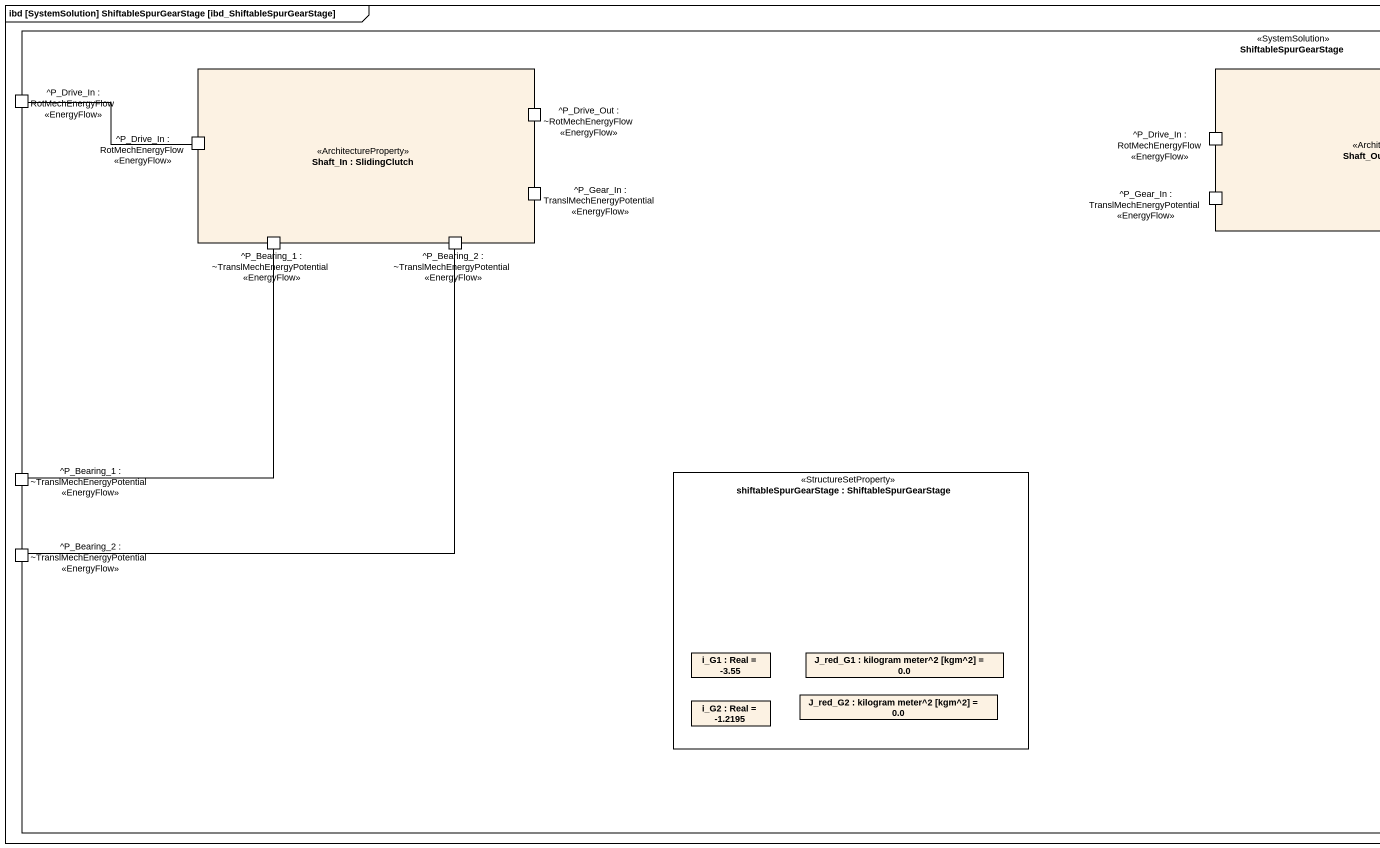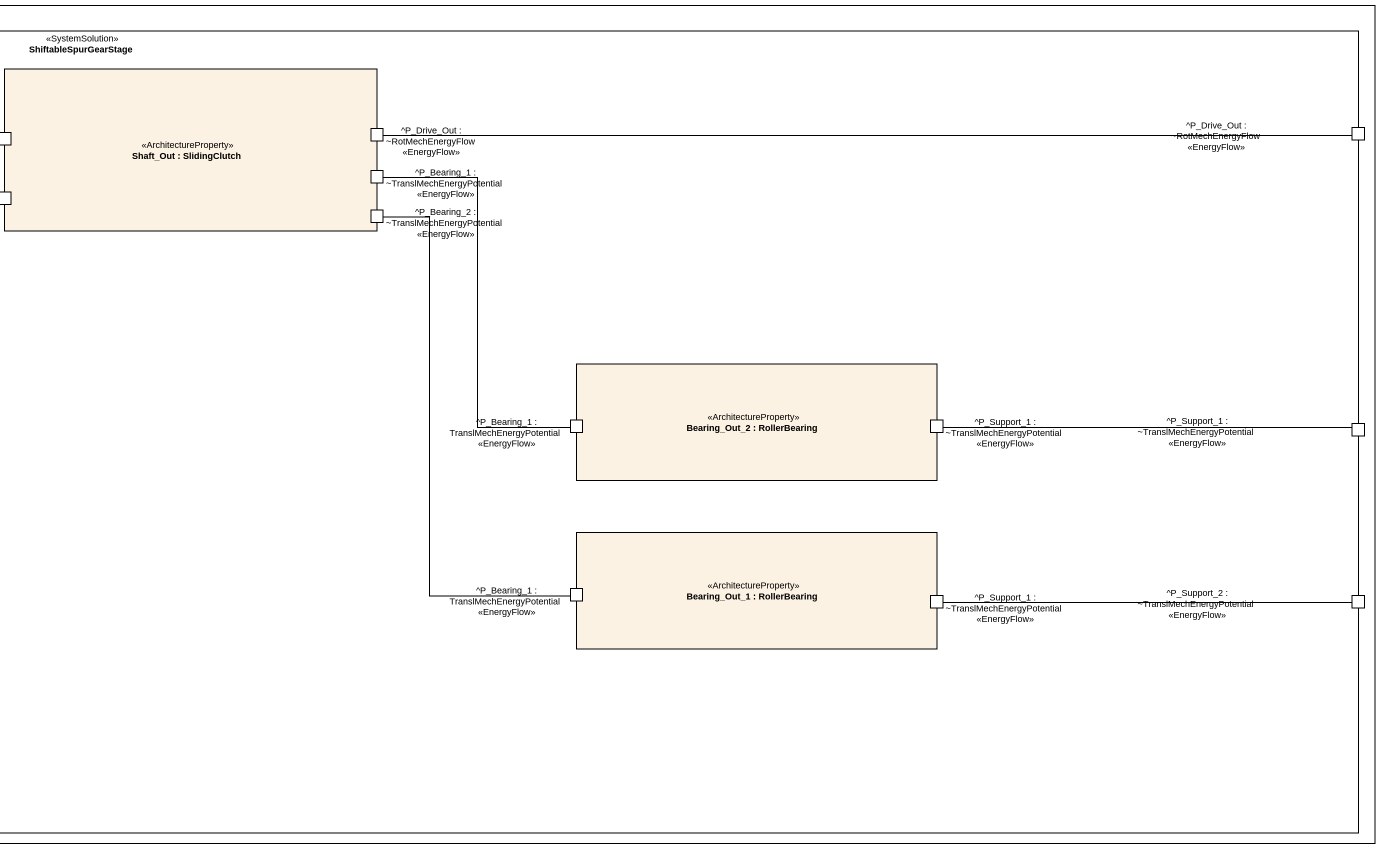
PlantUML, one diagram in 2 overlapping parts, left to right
@startuml
mainframe ibd [SystemSolution] ShiftableSpurGearStage [ibd_ShiftableSpurGearStage]
rectangle ShiftableSpurGearStage <<SystemSolution>> {
  rectangle "Shaft_In : SlidingClutch" as Shaft_In <<ArchitectureProperty>> {
    port "^P_Drive_Out : ~RotMechEnergyFlow <<EnergyFlow>>" as P_Drive_Out
    port "^P_Drive_In : RotMechEnergyFlow <<EnergyFlow>>" as P_Drive_In_2
    port "^P_Gear_In : TranslMechEnergyPotential <<EnergyFlow>>" as P_Gear_In
    port "^P_Bearing_1 : ~TranslMechEnergyPotential <<EnergyFlow>>" as P_Bearing_1_2
    port "^P_Bearing_2 : ~TranslMechEnergyPotential <<EnergyFlow>>" as P_Bearing_2
  }
  rectangle "Shaft_Out : SlidingClutch" as Shaft_Out <<ArchitectureProperty>> {
    port "^P_Drive_In : RotMechEnergyFlow <<EnergyFlow>>" as P_Drive_In_3
    port "^P_Drive_Out : ~RotMechEnergyFlow <<EnergyFlow>>" as P_Drive_Out_2
    port "^P_Gear_In : TranslMechEnergyPotential <<EnergyFlow>>" as P_Gear_In_2
    port "^P_Bearing_1 : ~TranslMechEnergyPotential <<EnergyFlow>>" as P_Bearing_1
    port "^P_Bearing_2 : ~TranslMechEnergyPotential <<EnergyFlow>>" as P_Bearing_2_2
  }
  port "^P_Drive_In : RotMechEnergyFlow <<EnergyFlow>>" as P_Drive_In
  port "^P_Drive_Out : ~RotMechEnergyFlow <<EnergyFlow>>" as P_Drive_Out_3
  rectangle "Bearing_Out_2 : RollerBearing" as Bearing_Out_2 <<ArchitectureProperty>> {
    port "^P_Bearing_1 : TranslMechEnergyPotential <<EnergyFlow>>" as P_Bearing_1_3
    port "^P_Support_1 : ~TranslMechEnergyPotential <<EnergyFlow>>" as P_Support_1
  }
  port "^P_Support_1 : ~TranslMechEnergyPotential <<EnergyFlow>>" as P_Support_1_2
  port "^P_Bearing_1 : ~TranslMechEnergyPotential <<EnergyFlow>>" as P_Bearing_1_4
  rectangle "shiftableSpurGearStage : ShiftableSpurGearStage" as shiftableSpurGearStage <<StructureSetProperty>> {
    rectangle "i_G1 : Real = -3.55" as i_G1
    rectangle "J_red_G1 : kilogram meter^2 [kgm^2] = 0.0" as J_red_G1
    rectangle "i_G2 : Real = -1.2195" as i_G2
    rectangle "J_red_G2 : kilogram meter^2 [kgm^2] = 0.0" as J_red_G2
  }
  port "^P_Bearing_2 : ~TranslMechEnergyPotential <<EnergyFlow>>" as P_Bearing_2_3
  rectangle "Bearing_Out_1 : RollerBearing" as Bearing_Out_1 <<ArchitectureProperty>> {
    port "^P_Bearing_1 : TranslMechEnergyPotential <<EnergyFlow>>" as P_Bearing_1_5
    port "^P_Support_1 : ~TranslMechEnergyPotential <<EnergyFlow>>" as P_Support_1_3
  }
  port "^P_Support_2 : ~TranslMechEnergyPotential <<EnergyFlow>>" as P_Support_2
}
P_Drive_In -right- P_Drive_In_2
P_Drive_Out_2 -right- P_Drive_Out_3
P_Bearing_1 -- P_Bearing_1_3
P_Bearing_1_2 -- P_Bearing_1_4
P_Bearing_2 -- P_Bearing_2_3
P_Bearing_2_2 -- P_Bearing_1_5
P_Support_1 -right- P_Support_1_2
P_Support_1_3 -right- P_Support_2
@enduml
